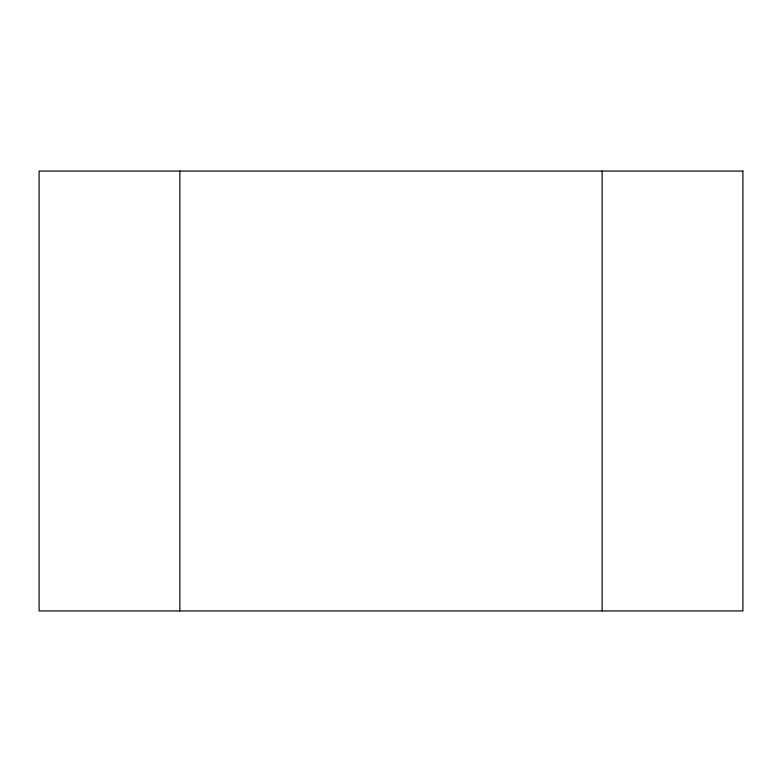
<?xml version="1.0" encoding="UTF-8"?>
<svg xmlns="http://www.w3.org/2000/svg" width="782" height="782" viewBox="0 0 782 782"><rect width="100%" height="100%" fill="white"/><g stroke="black" fill="none" stroke-linecap="round" stroke-linejoin="round"><path stroke-width="1.17" d="M602.14 171.062L602.14 610.938M179.86 171.062L179.86 610.938M742.9 171.062L39.1 171.062L39.1 610.938L742.9 610.938L742.9 171.062"/></g></svg>
